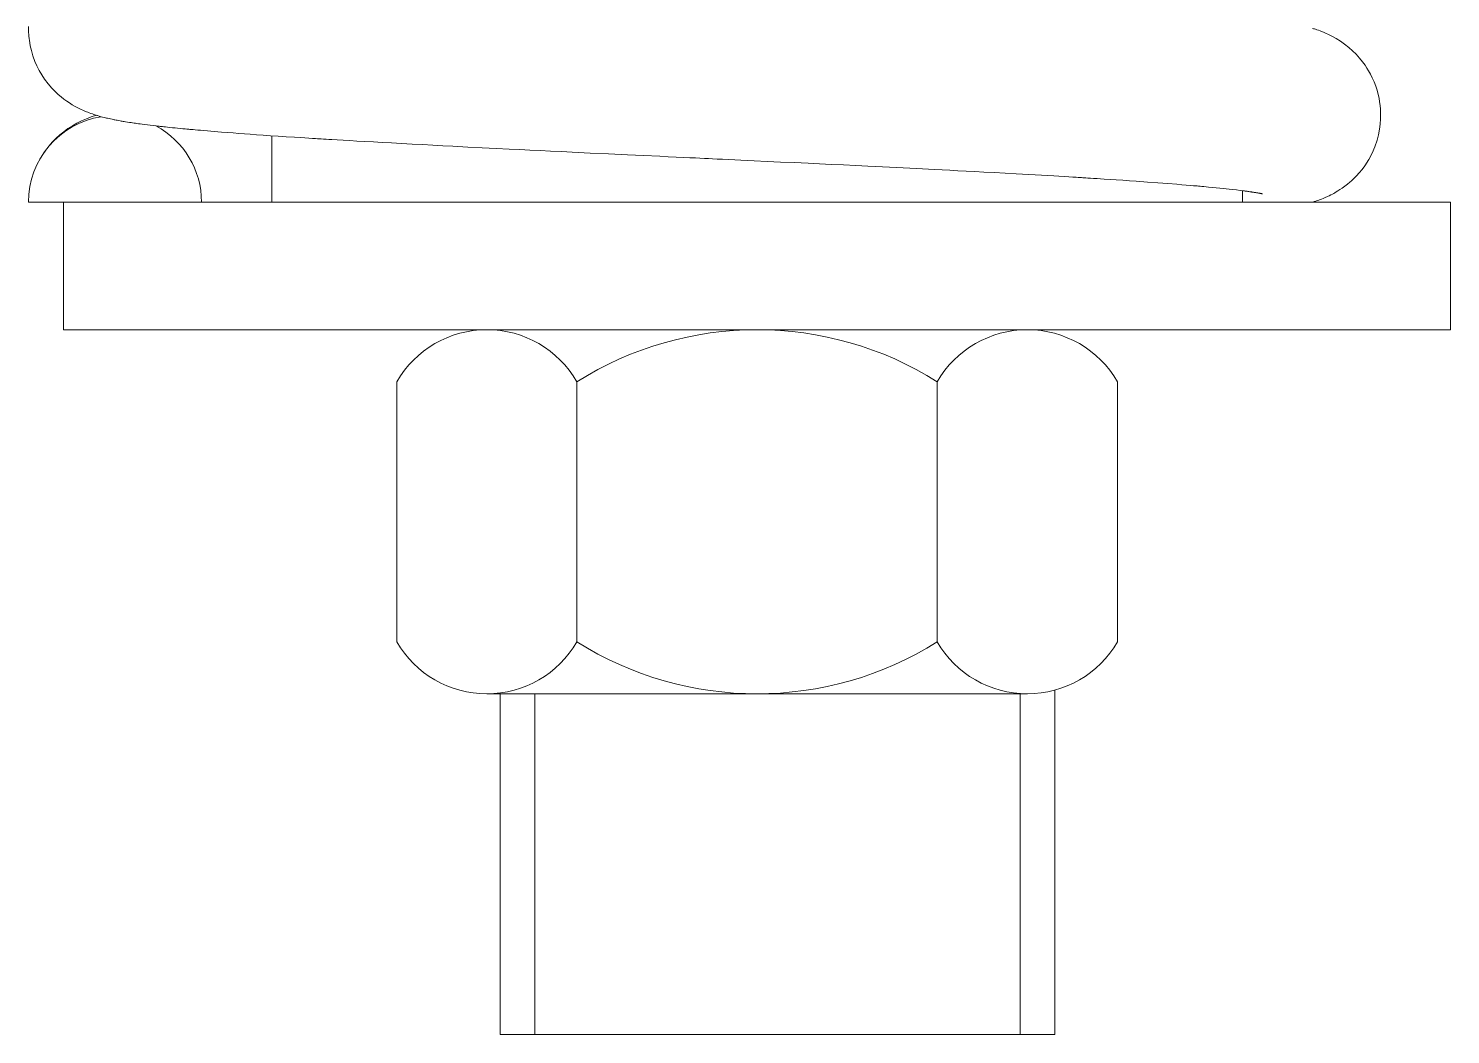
# Model space of a CAD drawing. Extents: x 104.2 to 172.2, y 134.1 to 160.6.
# Drawn here: x 149.018 to 151.582, y 134.134 to 135.947 of the extents above; entities that cross this region are included whole.
import ezdxf

# ---------------------------------------------------------------- set-up
doc = ezdxf.new("R2010")
doc.units = 0
doc.header["$LTSCALE"] = 0.5
doc.header["$MEASUREMENT"] = 0
doc.layers.add('AM_5', color=3, linetype='CONTINUOUS', lineweight=15)

msp = doc.modelspace()

# ---------------------------------------------------------------- linework, layer by layer
at = {"layer": 'AM_5', "color": 0, "ltscale": 0.75}
for p, q in [((149.45679, 135.63428), (149.45679, 135.75388)), ((149.45679, 135.75388), (149.45679, 135.63428)), ((149.33031, 135.63428), (149.01831, 135.63428)), ((151.58179, 135.63428), (149.08179, 135.63428)), ((149.08179, 135.40428), (149.08179, 135.63428)), ((151.33327, 135.63428), (149.33031, 135.63428)), ((149.45679, 135.63428), (151.20679, 135.63428)), ((151.20679, 135.63428), (151.20679, 135.65485)), ((151.58179, 135.63428), (151.58179, 135.40428)), ((151.58179, 135.40428), (149.08179, 135.40428)), ((150.81893, 135.40428), (149.84465, 135.40428)), ((149.68227, 135.31053), (149.68227, 134.84178)), ((150.00703, 135.31053), (150.00703, 134.84178)), ((150.65655, 135.31053), (150.65655, 134.84178)), ((150.98131, 135.31053), (150.98131, 134.84178)), ((150.81893, 134.74803), (149.84465, 134.74803)), ((149.93098, 134.13393), (149.93098, 134.74803)), ((150.80598, 134.13393), (150.80598, 134.74848))]:
    msp.add_line(p, q, dxfattribs=at)
at = {"layer": 'AM_5', "color": 0, "ltscale": 0.75, "flags": 128}
for points in [[(149.01831, 135.94728), (149.01835, 135.95055)], [(151.24277, 135.64909), (151.2427, 135.6491), (151.24255, 135.64914), (151.24232, 135.6492), (151.24196, 135.64928), (151.24145, 135.64939), (151.24079, 135.64953), (151.23998, 135.6497), (151.23885, 135.64993), (151.23777, 135.65014), (151.23677, 135.65033), (151.23562, 135.65055), (151.23426, 135.65079), (151.2332, 135.65098), (151.232, 135.65118), (151.23066, 135.65141), (151.22916, 135.65166), (151.22774, 135.65188), (151.22648, 135.65208), (151.22549, 135.65224), (151.22467, 135.65236), (151.22382, 135.65249), (151.22272, 135.65266), (151.22136, 135.65286), (151.21973, 135.6531), (151.21808, 135.65333), (151.21662, 135.65354), (151.21531, 135.65372), (151.21423, 135.65387), (151.2131, 135.65402), (151.21178, 135.6542), (151.21027, 135.6544), (151.20858, 135.65462), (151.20227, 135.65542), (151.19565, 135.65622), (151.18848, 135.65705), (151.18274, 135.65768), (151.17722, 135.65827), (151.1719, 135.65883), (151.16602, 135.65943), (151.15939, 135.6601), (151.15239, 135.66078), (151.14536, 135.66145), (151.14097, 135.66186), (151.13689, 135.66224), (151.13332, 135.66257), (151.13028, 135.66284), (151.12768, 135.66307), (151.12488, 135.66332), (151.12174, 135.6636), (151.11828, 135.6639), (151.11213, 135.66444), (151.10509, 135.66503), (151.09712, 135.6657), (151.08847, 135.66641), (151.07206, 135.66772), (151.05439, 135.66908), (151.03539, 135.67049), (151.01502, 135.67194), (151.00282, 135.67279), (150.9908, 135.67362), (150.97924, 135.67439), (150.96815, 135.67512), (150.95759, 135.67581), (150.95097, 135.67623), (150.94459, 135.67664), (150.93846, 135.67702), (150.93272, 135.67738), (150.92803, 135.67767), (150.92448, 135.67789), (150.92235, 135.67802), (150.9209, 135.67811), (150.9191, 135.67822), (150.91679, 135.67836), (150.91397, 135.67853), (150.91064, 135.67873), (150.90678, 135.67897), (150.90062, 135.67933), (150.89345, 135.67976), (150.88524, 135.68024), (150.87596, 135.68079), (150.86639, 135.68135), (150.85586, 135.68196), (150.8444, 135.68261), (150.8328, 135.68328), (150.82133, 135.68393), (150.81, 135.68456), (150.79882, 135.68519), (150.77875, 135.6863), (150.75927, 135.68736), (150.74042, 135.68839), (150.72417, 135.68926), (150.70849, 135.69009), (150.69341, 135.69089), (150.67896, 135.69164), (150.66514, 135.69236), (150.65158, 135.69306), (150.6299, 135.69417), (150.60703, 135.69533), (150.58296, 135.69653), (150.55769, 135.69779), (150.53123, 135.69908), (150.5096, 135.70013), (150.48746, 135.70119), (150.46575, 135.70222), (150.44455, 135.70322), (150.42387, 135.7042), (150.39833, 135.70541), (150.3737, 135.70657), (150.35001, 135.70769), (150.32635, 135.70881), (150.30218, 135.70995), (150.29139, 135.71047), (150.2805, 135.71098), (150.2697, 135.71149), (150.25994, 135.71195), (150.25137, 135.71236), (150.24409, 135.7127), (150.23675, 135.71305), (150.22884, 135.71342), (150.22095, 135.7138), (150.21031, 135.7143), (150.19853, 135.71485), (150.18559, 135.71547), (150.17151, 135.71613), (150.15649, 135.71684), (150.12707, 135.71823), (150.09804, 135.7196), (150.06402, 135.72121), (150.03074, 135.72278), (149.99868, 135.72429), (149.9789, 135.72523), (149.95957, 135.72616), (149.9407, 135.72707), (149.92228, 135.72796), (149.90398, 135.72886), (149.88483, 135.72981), (149.86113, 135.73099), (149.83624, 135.73225), (149.81023, 135.73357), (149.78316, 135.73497), (149.76542, 135.7359), (149.7473, 135.73686), (149.72884, 135.73784), (149.71005, 135.73885), (149.69104, 135.73988), (149.67289, 135.74088), (149.65592, 135.74182), (149.64009, 135.7427), (149.62472, 135.74357), (149.61054, 135.74438), (149.59753, 135.74513), (149.58566, 135.74581), (149.57488, 135.74644), (149.56518, 135.74701), (149.55975, 135.74733), (149.55473, 135.74763), (149.55016, 135.7479), (149.54605, 135.74815), (149.5424, 135.74837), (149.53918, 135.74857), (149.53549, 135.74879), (149.5303, 135.74911), (149.52395, 135.74951), (149.51645, 135.74998), (149.50784, 135.75052), (149.49814, 135.75114), (149.48281, 135.75214), (149.46826, 135.7531), (149.45454, 135.75403), (149.44162, 135.75493), (149.42948, 135.75579), (149.4181, 135.75661), (149.40788, 135.75736), (149.39782, 135.75811), (149.38748, 135.75889), (149.37686, 135.75972), (149.36602, 135.76058), (149.35984, 135.76107), (149.35361, 135.76158), (149.34733, 135.7621), (149.341, 135.76263), (149.33464, 135.76318), (149.32868, 135.76369), (149.32343, 135.76415), (149.31894, 135.76455), (149.31509, 135.7649), (149.31185, 135.76519), (149.30921, 135.76543), (149.30755, 135.76558), (149.30603, 135.76572), (149.30387, 135.76592), (149.301, 135.76619), (149.29668, 135.7666), (149.29201, 135.76704), (149.2873, 135.7675), (149.28257, 135.76797), (149.27782, 135.76844), (149.27305, 135.76892), (149.26908, 135.76933), (149.26558, 135.7697), (149.26255, 135.77002), (149.25997, 135.7703), (149.25783, 135.77053), (149.25605, 135.77072), (149.25399, 135.77095), (149.25154, 135.77122), (149.24871, 135.77154), (149.2433, 135.77217), (149.238, 135.7728), (149.23268, 135.77345), (149.22704, 135.77417), (149.22315, 135.77467), (149.21962, 135.77514), (149.21653, 135.77556), (149.21387, 135.77594), (149.21131, 135.7763), (149.20864, 135.77668), (149.20603, 135.77707), (149.20327, 135.77748), (149.20024, 135.77795), (149.19694, 135.77847), (149.19343, 135.77904), (149.19112, 135.77942), (149.18916, 135.77975), (149.1875, 135.78004), (149.1856, 135.78037), (149.18336, 135.78078), (149.18083, 135.78124), (149.17849, 135.78168), (149.17624, 135.78211), (149.17431, 135.78249), (149.17255, 135.78284), (149.17083, 135.7832), (149.16914, 135.78355), (149.16054, 135.78546), (149.15885, 135.78586), (149.15703, 135.7863), (149.15474, 135.78687), (149.15196, 135.78759), (149.14965, 135.7882), (149.14743, 135.78881), (149.14555, 135.78935), (149.14401, 135.7898), (149.14267, 135.79019), (149.14132, 135.7906), (149.13995, 135.79103), (149.13803, 135.79163), (149.13601, 135.79229), (149.13356, 135.79312), (149.13068, 135.79413), (149.12763, 135.79525), (149.12509, 135.79623), (149.12307, 135.79703), (149.12115, 135.79782), (149.11889, 135.79877), (149.11631, 135.7999), (149.11337, 135.80125), (149.10827, 135.80374), (149.10273, 135.80667), (149.09739, 135.80974), (149.09226, 135.81293), (149.08731, 135.81625), (149.08231, 135.81989), (149.07721, 135.82389), (149.07197, 135.82836), (149.06631, 135.83365), (149.06033, 135.83983), (149.05393, 135.84727), (149.04733, 135.85603), (149.04245, 135.8634), (149.03781, 135.87139), (149.03354, 135.87984), (149.03, 135.88798), (149.02634, 135.89808), (149.02365, 135.90733), (149.02172, 135.91576), (149.02071, 135.92135), (149.02005, 135.92577), (149.01964, 135.9291), (149.01947, 135.93061), (149.0193, 135.93219), (149.01907, 135.93442), (149.01884, 135.93677), (149.01864, 135.93924), (149.01847, 135.94182), (149.01835, 135.9445), (149.01831, 135.94728), (149.01831, 135.94728)], [(151.33315, 135.94736), (151.33476, 135.94686), (151.33639, 135.94634), (151.33813, 135.94577), (151.34058, 135.94494), (151.34346, 135.94393), (151.34646, 135.94283), (151.34896, 135.94187), (151.35099, 135.94106), (151.35291, 135.94028), (151.35516, 135.93933), (151.35773, 135.9382), (151.36066, 135.93686), (151.36395, 135.93528), (151.36758, 135.93344), (151.37571, 135.92894), (151.38334, 135.92417), (151.39075, 135.91897), (151.39848, 135.91288), (151.4049, 135.9072), (151.41155, 135.90064), (151.41774, 135.89378), (151.42308, 135.88718), (151.42766, 135.88088), (151.43098, 135.87588), (151.43405, 135.87085), (151.43731, 135.86501), (151.44064, 135.85837), (151.44389, 135.85101), (151.44693, 135.84303), (151.44927, 135.83578), (151.45126, 135.82845), (151.45281, 135.82144), (151.45398, 135.81475), (151.45483, 135.80837), (151.45542, 135.8019), (151.45576, 135.79494), (151.45568, 135.78429), (151.45501, 135.77486), (151.45378, 135.76555), (151.45186, 135.75568), (151.4493, 135.74588), (151.44529, 135.73407), (151.44044, 135.72279), (151.43441, 135.71133), (151.42702, 135.69976), (151.42224, 135.6933), (151.41711, 135.68705), (151.41233, 135.68176), (151.40817, 135.6775), (151.40544, 135.67487), (151.40303, 135.67265), (151.40004, 135.67002), (151.3963, 135.6669), (151.39134, 135.66303), (151.38665, 135.65964), (151.38242, 135.65679), (151.37872, 135.65444), (151.37561, 135.65257), (151.37316, 135.65115), (151.37117, 135.65004), (151.36898, 135.64886), (151.36622, 135.64742), (151.36313, 135.64589), (151.3597, 135.64426), (151.35597, 135.64259), (151.35214, 135.64097), (151.34936, 135.63985), (151.34677, 135.63885), (151.34419, 135.6379), (151.34159, 135.63697), (151.33877, 135.63601), (151.33615, 135.63515), (151.33337, 135.63427), (151.33328, 135.63425), (151.33328, 135.63425)]]:
    msp.add_lwpolyline(points, dxfattribs=at)
at = {"layer": 'AM_5', "color": 0, "ltscale": 0.75}
msp.add_lwpolyline([(150.86848, 134.7547), (150.86848, 134.13393), (149.86848, 134.13393), (149.86848, 134.74955)], dxfattribs=at)
for centre, radius, start, end in [((149.1741, 135.63436), 0.15579, 99.04426, 180.02711), ((149.1862, 135.62734), 0.16965, 105.54568, 156.54745), ((149.17452, 135.63434), 0.15579, 359.97858, 61.76661), ((149.84465, 135.21678), 0.1875, 30, 150), ((150.33179, 134.79491), 0.60937, 57.79577, 122.20423), ((150.81893, 135.21678), 0.1875, 30, 150), ((149.84465, 134.93553), 0.1875, 210, 330), ((150.33179, 135.35741), 0.60937, 237.79577, 302.20423), ((150.81893, 134.93553), 0.1875, 210, 330)]:
    msp.add_arc(centre, radius, start, end, dxfattribs=at)

doc.saveas('drawing.dxf')
